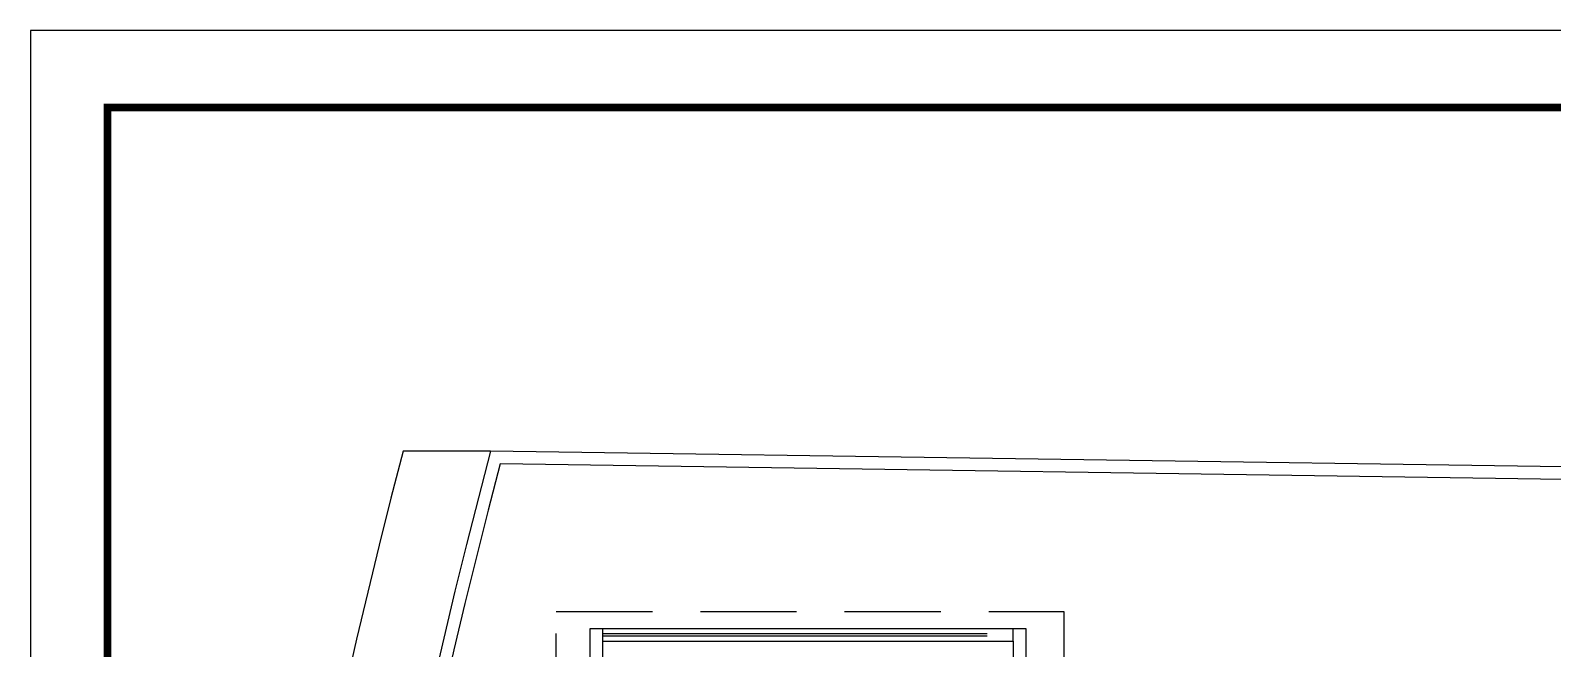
# Model space of a CAD drawing. Header units: millimetres. Extents: x 4156 to 4603, y 996 to 1078.
# Drawn here: x 4156.08 to 4175.87, y 1069.78 to 1077.82 of the extents above; entities that cross this region are included whole.
import ezdxf

# ---------------------------------------------------------------- set-up
doc = ezdxf.new("R2010")
doc.units = ezdxf.units.MM
doc.header["$LTSCALE"] = 20
doc.linetypes.add('HIDDEN', pattern=[0.375, 0.25, -0.125])
doc.layers.add('-HIDRO', color=8, linetype='Continuous')
doc.layers.add('P2', color=1, linetype='Continuous')

msp = doc.modelspace()

# ---------------------------------------------------------------- linework, layer by layer
at = {"layer": '-HIDRO'}
for p, q in [((4162.057, 1072.345), (4160.92, 1072.345)), ((4163.517, 1070.039), (4168.852, 1070.039)), ((4163.517, 1069.874), (4168.852, 1069.874)), ((4163.517, 1069.874), (4168.852, 1069.874))]:
    msp.add_line(p, q, dxfattribs=at)
at = {"layer": '-HIDRO', "linetype": 'Continuous'}
for p, q in [((4195.279, 1071.857), (4162.057, 1072.345)), ((4195.115, 1071.695), (4162.182, 1072.18)), ((4163.352, 1044.629), (4163.352, 1070.039)), ((4163.352, 1070.039), (4163.517, 1070.039)), ((4163.517, 1069.874), (4163.517, 1070.039)), ((4163.517, 1067.069), (4163.517, 1069.874)), ((4168.852, 1070.039), (4169.017, 1070.039)), ((4168.852, 1069.874), (4168.852, 1070.039)), ((4168.852, 1069.874), (4168.852, 1069.407)), ((4169.017, 1070.039), (4169.017, 1069.407))]:
    msp.add_line(p, q, dxfattribs=at)
at = {"layer": '-HIDRO', "linetype": 'HIDDEN'}
for p, q in [((4163.517, 1069.973), (4168.852, 1069.973)), ((4163.517, 1069.94), (4168.852, 1069.94))]:
    msp.add_line(p, q, dxfattribs=at)
at = {"layer": '-HIDRO'}
msp.add_lwpolyline([(4160.92, 1072.345, 0.099318), (4158.67, 1032.422, 0.188246), (4182.457, 999.914)], format="xyb", dxfattribs=at)
at = {"layer": '-HIDRO', "linetype": 'Continuous'}
for points in [[(4162.057, 1072.345, 0.099873), (4159.75, 1032.642, 0.183533), (4182.272, 1001.345)], [(4162.182, 1072.18, 0.099477), (4159.912, 1032.675, 0.184298), (4182.516, 1001.378)]]:
    msp.add_lwpolyline(points, format="xyb", dxfattribs=at)
at = {"layer": '-HIDRO', "linetype": 'HIDDEN', "ltscale": 0.25}
msp.add_lwpolyline([(4162.912, 1066.849), (4162.912, 1070.259), (4169.512, 1070.259), (4169.512, 1067.069)], dxfattribs=at)
at = {"layer": 'P2'}
msp.add_lwpolyline([(4215.476, 996.216), (4215.476, 1077.816), (4156.076, 1077.816), (4156.076, 996.216)], close=True, dxfattribs=at)
at = {"layer": 'P2', "const_width": 0.1}
msp.add_lwpolyline([(4214.476, 997.216), (4214.476, 1076.816), (4157.076, 1076.816), (4157.076, 997.216)], close=True, dxfattribs=at)

doc.saveas('drawing.dxf')
